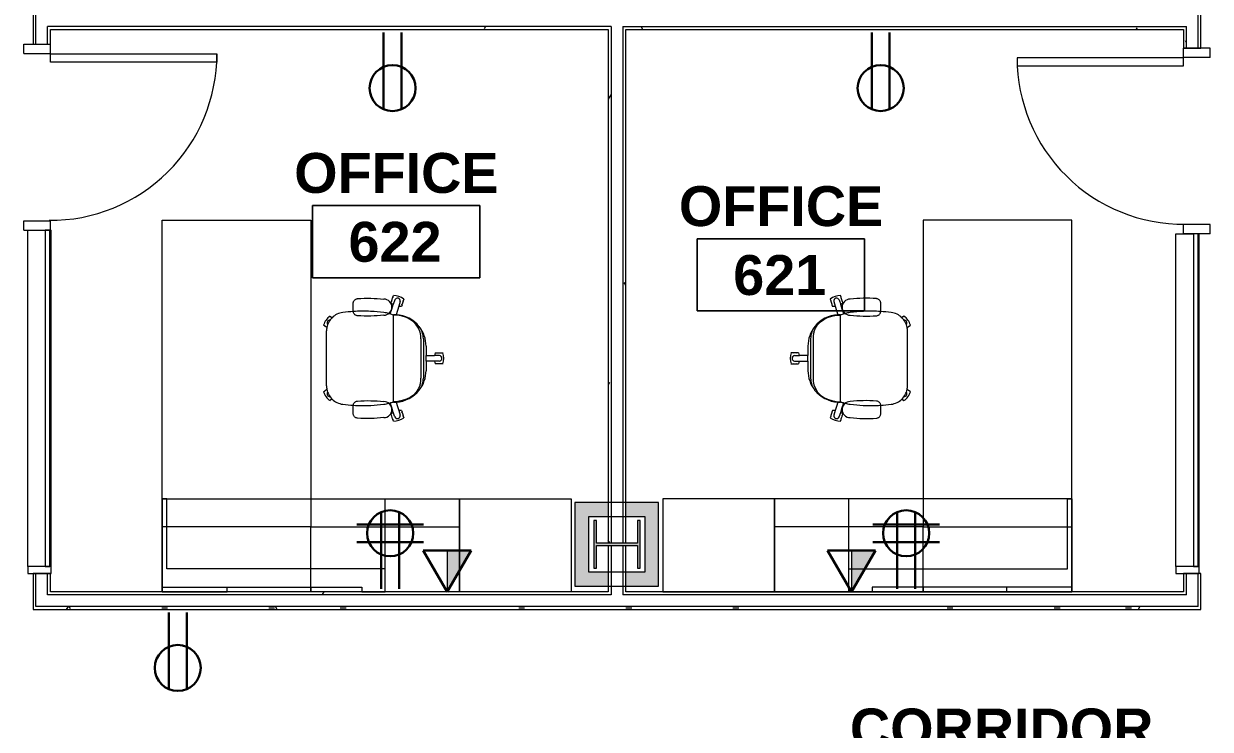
# Model space of a CAD drawing. Header units: inches. Extents: x -1180 to 2011, y -268 to 2143.
# Drawn here: x -905.2 to -649.9, y 1210.3 to 1362.2 of the extents above; entities that cross this region are included whole.
import ezdxf

# ---------------------------------------------------------------- set-up
doc = ezdxf.new("R2010")
doc.units = ezdxf.units.IN
doc.header["$MEASUREMENT"] = 0
for name, color, linetype, lineweight in [('A-ANNO-NOTE', 131, 'Continuous', 13), ('A-AREA-IDEN', 2, 'Continuous', 9), ('A-DOOR', 31, 'Continuous', 13), ('A-DOOR-FRAM', 31, 'Continuous', 20), ('A-GLAZ-CURT', 52, 'Continuous', 9), ('A-GLAZ-CWMG', 51, 'Continuous', 13), ('A-WALL', 113, 'Continuous', 13), ('A-WALL-PATT', 111, 'Continuous', 13), ('I-FURN', 30, 'Continuous', 9), ('I-WALL', 2, 'Continuous', 13), ('S-COLS', 52, 'Continuous', 13)]:
    doc.layers.add(name, color=color, linetype=linetype, lineweight=lineweight)
doc.styles.add('Swis721 Lt BT_B', font='', dxfattribs={"height": 8.583975})
doc.styles.get('Swis721 Lt BT_B').set_extended_font_data('Swis721 Lt BT', bold=True)
pattern_1 = [(0, (0, 0), (30.72, 7.68), [1.267, -21.773, 1.267, -21.773, -122.88]), (0, (0, 0), (30.72, 7.68), [-46.08, 1.267, -44.813, 1.267, -21.773, -53.76]), (0, (0, 0), (30.72, 7.68), [-115.2, 1.267, -14.093, 1.267, -37.133]), (120, (11.52, 3.84), (-22.011075, 22.7643), [1.267, -21.773, 1.267, -21.773, -122.88]), (120, (11.52, 3.84), (-22.011075, 22.7643), [-46.08, 1.267, -44.813, 1.267, -21.773, -53.76]), (120, (11.52, 3.84), (-22.011075, 22.7643), [-115.2, 1.267, -14.093, 1.267, -37.133]), (240, (15.36, 19.2), (-8.708925, -30.4443), [1.267, -21.773, 1.267, -21.773, -122.88]), (240, (15.36, 19.2), (-8.708925, -30.4443), [-46.08, 1.267, -44.813, 1.267, -21.773, -53.76]), (240, (15.36, 19.2), (-8.708925, -30.4443), [-115.2, 1.267, -14.093, 1.267, -37.133])]

# ---------------------------------------------------------------- blocks, each defined once
blk = doc.blocks.new('HP-Bearing Pile-Column - HP10X57-5580024-6TH FLOOR POWER _ SIGNAL')
at = {"layer": 'S-COLS', "lineweight": 9}
blk.add_hatch(color=7, dxfattribs=at).paths.add_polyline_path([(-5.1, 5), (-5.1, 4.435), (-0.2825, 4.435), (-0.2825, -4.435), (-5.1, -4.435), (-5.1, -5), (5.1, -5), (5.1, -4.435), (0.2825, -4.435), (0.2825, 4.435), (5.1, 4.435), (5.1, 5), (-4.9623, 5)], flags=0)
at = {"layer": 'S-COLS', "color": 8, "lineweight": 20}
for p, q in [((5.1, 5), (-5.1, 5)), ((-5.1, 5), (-5.1, 4.435)), ((-5.1, 4.435), (-0.2825, 4.435)), ((-0.2825, 4.435), (-0.2825, -4.435)), ((0.2825, -4.435), (0.2825, 4.435)), ((0.2825, 4.435), (5.1, 4.435)), ((5.1, 4.435), (5.1, 5)), ((-0.2825, -4.435), (-5.1, -4.435)), ((-5.1, -4.435), (-5.1, -5)), ((-5.1, -5), (5.1, -5)), ((5.1, -4.435), (0.2825, -4.435)), ((5.1, -5), (5.1, -4.435))]:
    blk.add_line(p, q, dxfattribs=at)
blk = doc.blocks.new('Single Flush - OTJ_SOLIDFLUSH_ALUM-5011040-6TH FLOOR POWER _ SIGNAL')
at = {"layer": 'A-DOOR', "lineweight": 20}
for p, q in [((16.15625, -1.875), (17.90625, -1.875)), ((16.15625, -37.6875), (16.15625, -1.875)), ((17.90625, -1.875), (17.90625, -37.6875)), ((17.90625, -37.6875), (16.15625, -37.6875))]:
    blk.add_line(p, q, dxfattribs=at)
at = {"layer": 'A-DOOR', "lineweight": 9}
blk.add_arc((17.90625, -1.875), 35.8125, 179.5, 270, dxfattribs=at)
at = {"layer": 'A-DOOR-FRAM'}
for p, q in [((-20, 3.875), (-20, -1.875)), ((-20, 3.875), (-18, 3.875)), ((-18, 3.875), (-18, -1.875)), ((18.000004, 3.875), (18.000004, -1.875)), ((18.000004, 3.875), (20.000004, 3.875)), ((20.000004, 3.875), (20.000004, -1.875)), ((-20, -1.875), (-18, -1.875)), ((18.000004, -1.875), (20.000004, -1.875))]:
    blk.add_line(p, q, dxfattribs=at)
blk = doc.blocks.new('Single Flush - OTJ_SOLIDFLUSH_ALUM-5015488-6TH FLOOR POWER _ SIGNAL')
at = {"layer": 'A-DOOR', "lineweight": 20}
for p, q in [((16.15625, 37.6875), (16.15625, 1.875)), ((17.90625, 37.6875), (16.15625, 37.6875)), ((17.90625, 1.875), (17.90625, 37.6875)), ((16.15625, 1.875), (17.90625, 1.875))]:
    blk.add_line(p, q, dxfattribs=at)
at = {"layer": 'A-DOOR', "lineweight": 9}
blk.add_arc((17.90625, 1.875), 35.8125, 90, 180.5, dxfattribs=at)
at = {"layer": 'A-DOOR-FRAM'}
for p, q in [((-20, -3.875), (-20, 1.875)), ((-20, 1.875), (-18, 1.875)), ((-18, -3.875), (-18, 1.875)), ((18.000004, -3.875), (18.000004, 1.875)), ((18.000004, 1.875), (20.000004, 1.875)), ((20.000004, -3.875), (20.000004, 1.875)), ((-20, -3.875), (-18, -3.875)), ((18.000004, -3.875), (20.000004, -3.875))]:
    blk.add_line(p, q, dxfattribs=at)
blk = doc.blocks.new('Table-Teknion-Credenza_Top_for_Freestanding_Storage - CJCT20064-V84-6TH FLOOR POWER _ SIGNAL')
at = {"layer": 'I-FURN'}
for p, q in [((-32, 10), (32, 10)), ((-32, -9), (-32, 10)), ((32, 10), (32, 4)), ((32, 4), (32, -10)), ((-32, -10), (-32, -9)), ((32, -10), (-8, -10))]:
    blk.add_line(p, q, dxfattribs=at)
blk = doc.blocks.new('Storage-Teknion-Wall_Panel_Open_Shelves - CJWO3HF1432-V29-6TH FLOOR POWER _ SIGNAL')
at = {"layer": 'I-FURN'}
for p, q in [((-16, 13), (16, 13)), ((-16, -1), (-16, 13)), ((16, 13), (16, -1)), ((16, -1), (-16, -1))]:
    blk.add_line(p, q, dxfattribs=at)
blk = doc.blocks.new('Storage-Teknion-Wall_Panel_Under_Wall_Mount_Storage_Tackable - CJWUT2HF32-V30-6TH FLOOR POWER _ SIGNAL')
at = {"layer": 'I-FURN'}
for p, q in [((-16, 1), (16, 1)), ((-16, 0), (-16, 1)), ((16, 0), (-16, 0)), ((16, 1), (16, 0))]:
    blk.add_line(p, q, dxfattribs=at)
blk = doc.blocks.new('Support-Teknion-Power_Trunk_with_End_Gable - CJPTG292048-V31-6TH FLOOR POWER _ SIGNAL')
at = {"layer": 'I-FURN'}
for p, q in [((-19, 5), (-24, 5)), ((-24, 5), (-24, 0)), ((-19, 4), (-19, 5)), ((10, 4), (-19, 4)), ((24, 5), (10, 5)), ((10, 5), (10, 4)), ((24, 4), (24, 5)), ((24, -9), (24, 4)), ((-24, 0), (-8, 0)), ((-8, 0), (23, 0)), ((23, 0), (23, -9)), ((23, -9), (23, -15)), ((24, -15), (24, -9)), ((23, -15), (24, -15))]:
    blk.add_line(p, q, dxfattribs=at)
blk = doc.blocks.new('Table-Teknion-Run_Off_Fixed_Journal_Leg - CJRF3266-5502741-6TH FLOOR POWER _ SIGNAL')
at = {"layer": 'I-FURN'}
for p, q in [((-33, 16), (33, 16)), ((-33, -16), (-33, 16)), ((33, 16), (33, -16)), ((33, -16), (-33, -16))]:
    blk.add_line(p, q, dxfattribs=at)
blk = doc.blocks.new('Storage-Teknion-Tower_Pedestal_Coat_and_Open_Shelves - CJTPF692024-5502742-6TH FLOOR POWER _ SIGNAL')
at = {"layer": 'I-FURN'}
for p, q in [((-12, 0), (12, 0)), ((-12, -20), (-12, 0)), ((12, 0), (12, -20)), ((12, -20), (-12, -20))]:
    blk.add_line(p, q, dxfattribs=at)
blk = doc.blocks.new('Chair-Teknion-Projek - No Headrest_  Fixed T-Arms-V61-6TH FLOOR POWER _ SIGNAL')
at = {"layer": 'I-FURN'}
for p, q in [((-8.86, 10.18), (-9.08, 10.49)), ((-7.17, 11.87), (-6.95, 11.57)), ((-6.88, 11.48), (-6.65, 11.17)), ((-5.91, 11.24), (5.91, 11.24)), ((6.65, 11.17), (6.88, 11.48)), ((6.95, 11.57), (7.17, 11.87)), ((9.08, 10.49), (8.86, 10.18)), ((-8.76, 10.04), (-8.79, 10.09)), ((8.79, 10.09), (8.76, 10.04)), ((-11.87, 5.48), (-11.02, 5.48)), ((-11.02, 5.48), (-10.17, 5.48)), ((10.17, 5.48), (11.02, 5.48)), ((11.02, 5.48), (11.87, 5.48)), ((-13.51, -3.15), (-13.15, -3.03)), ((-13.04, -2.99), (-12.4, -2.79)), ((-12.59, -3.46), (-11.62, -3.13)), ((-11.67, -5.03), (-12.31, -5.24)), ((-12.29, -2.75), (-11.93, -2.64)), ((-11.24, -4.3), (-12.21, -4.6)), ((-11.2, -4.88), (-11.56, -5)), ((-9.39, -3.16), (9.39, -3.16)), ((11.56, -5), (11.2, -4.88)), ((12.22, -4.6), (11.24, -4.3)), ((12.59, -3.46), (11.62, -3.13)), ((12.31, -5.24), (11.67, -5.03)), ((11.93, -2.64), (12.29, -2.75)), ((12.4, -2.79), (13.04, -2.99)), ((13.15, -3.03), (13.51, -3.15)), ((-12.42, -5.28), (-12.78, -5.39)), ((12.78, -5.39), (12.42, -5.28)), ((4.23, -9.07), (-4.23, -9.07)), ((4.23, -9.61), (-4.23, -9.61)), ((-0.63, -10.17), (-2.65, -10.17)), ((-0.61, -12.02), (-0.63, -10.17)), ((-0.63, -10.17), (0.64, -10.17)), ((0.64, -10.17), (0.61, -12.02)), ((2.65, -10.17), (0.64, -10.17)), ((-1.18, -12.54), (-1.18, -12.17)), ((-1.18, -13.33), (-1.18, -12.66)), ((-0.6, -13.04), (-0.61, -12.02)), ((0.6, -13.04), (0.61, -12.02)), ((1.18, -12.17), (1.18, -12.54)), ((1.18, -12.66), (1.18, -13.33)), ((-1.18, -13.82), (-1.18, -13.45)), ((1.18, -13.45), (1.18, -13.82))]:
    blk.add_line(p, q, dxfattribs=at)
at = {"layer": 'I-FURN', "flags": 128}
for points in [[(-11.62, -3.13), (-10.6, -2.79), (-9.58, -2.44)], [(9.58, -2.44), (10.6, -2.79), (11.62, -3.13)], [(-9.39, -3.72), (-10.32, -4.01), (-11.24, -4.3)], [(11.24, -4.3), (10.32, -4.01), (9.39, -3.72)]]:
    blk.add_lwpolyline(points, dxfattribs=at)
at = {"layer": 'I-FURN'}
for centre, radius, start, end in [((-6.1, 8.39), 3.64, 107.0766, 144.9234), ((-5.91, 7.24), 4, 100.7159, 135.4062), ((-7.64, 10.51), 0.6, 53.6044, 182.0177), ((-7, 11.54), 0.062, 320.5051, 36), ((-6.93, 11.44), 0.062, 36, 111.4949), ((-5.91, 7.24), 4, 90, 100.7159), ((5.91, 7.24), 4, 79.2841, 90), ((5.91, 7.24), 4, 44.5938, 79.2841), ((6.93, 11.44), 0.062, 68.5051, 144), ((7, 11.54), 0.062, 144, 219.4949), ((6.1, 8.39), 3.64, 35.0766, 72.9234), ((7.64, 10.51), 0.6, 357.9823, 126.3956), ((24.63, 3.33), 34.78, 172.7165, 176.4781), ((-5.91, 7.24), 4, 135.4062, 172.7165), ((-8.81, 10.22), 0.062, 216, 291.4949), ((-8.74, 10.12), 0.062, 140.5051, 216), ((5.91, 7.24), 4, 7.2835, 44.5938), ((8.81, 10.22), 0.062, 248.5051, 324), ((8.74, 10.12), 0.062, 324, 39.4949), ((-24.63, 3.33), 34.78, 3.5219, 7.2835), ((24.63, 3.33), 34.78, 176.4781, 182.5921), ((-24.63, 3.33), 34.78, 357.4079, 3.5219), ((24.25, 3.32), 34.4, 182.6596, 187.3663), ((-24.25, 3.32), 34.4, 352.6337, 357.3404), ((-11.07, -1.13), 1.68, 178.9486, 271.7629), ((-10.97, -1.13), 1.68, 268.2371, 1.0513), ((-1.73, -0.04), 8.21, 187.3674, 194.9992), ((-1.73, -0.04), 8.21, 194.9992, 196.9886), ((-5.24, -1.24), 4.5, 195.45, 205.2697), ((10.97, -1.13), 1.68, 178.9487, 271.7629), ((5.25, -1.25), 4.49, 334.7208, 344.5595), ((1.73, -0.04), 8.21, 343.0114, 345.0008), ((1.73, -0.04), 8.21, 345.0008, 352.6326), ((11.07, -1.13), 1.68, 268.2371, 1.0514), ((-9.87, -3.21), 3.64, 179.0766, 216.9234), ((-13.13, -3.09), 0.062, 32.5051, 108), ((-13.02, -3.05), 0.062, 108, 183.4949), ((-12.36, -4.01), 0.6, 112.6052, 284.2997), ((-12.38, -2.85), 0.062, 32.5051, 108), ((-12.27, -2.81), 0.062, 108, 183.4949), ((-14.86, -4.83), 3.65, 27.6577, 36.875), ((-11.69, -4.98), 0.062, 288, 3.4949), ((-11.58, -4.94), 0.062, 212.5051, 288), ((-14.86, -4.83), 3.65, 359.125, 8.3423), ((-3.3, -3.44), 6.1, 177.3817, 182.6183), ((-2.64, -3.42), 6.76, 182.5778, 231.7498), ((2.64, -3.42), 6.76, 308.2502, 357.4222), ((2.64, -3.42), 6.76, 357.298, 2.149), ((14.86, -4.83), 3.65, 171.6577, 180.875), ((11.58, -4.94), 0.062, 252, 327.4949), ((14.86, -4.83), 3.65, 143.125, 152.3423), ((11.69, -4.98), 0.062, 176.5051, 252), ((12.36, -4.01), 0.6, 256.6052, 67.3948), ((12.27, -2.81), 0.062, 356.5051, 72), ((12.38, -2.85), 0.062, 72, 147.4949), ((9.87, -3.21), 3.64, 323.0766, 0.9234), ((13.02, -3.05), 0.062, 356.5051, 72), ((13.13, -3.09), 0.062, 72, 147.4949), ((-12.44, -5.22), 0.062, 288, 3.4949), ((-12.33, -5.18), 0.062, 212.5051, 288), ((12.33, -5.18), 0.062, 252, 327.4949), ((12.44, -5.22), 0.062, 176.5051, 252), ((-2.65, -3.42), 6.75, 231.7498, 270), ((-4.23, -5.34), 4.26, 232.4396, 249.1668), ((-4.23, -5.34), 4.26, 249.1668, 270), ((-4.46, -4.82), 4.25, 253.6072, 273.1858), ((2.65, -3.42), 6.75, 270, 308.2502), ((4.46, -4.82), 4.25, 266.8142, 286.3928), ((4.23, -5.34), 4.26, 270, 290.8332), ((4.23, -5.34), 4.26, 290.8332, 307.5604), ((0, -15.62), 3.65, 99.6577, 108.875), ((-1.12, -12.54), 0.062, 180, 255.4949), ((-1.12, -12.66), 0.062, 104.5051, 180), ((0, -15.62), 3.65, 71.125, 80.3423), ((1.12, -12.54), 0.062, 284.5051, 0), ((1.12, -12.66), 0.062, 360, 75.4949), ((-1.12, -13.33), 0.062, 180, 255.4949), ((-1.12, -13.45), 0.062, 104.5051, 180), ((0, -10.37), 3.64, 251.0766, 288.9234), ((0, -12.99), 0.6, 184.6052, 355.3948), ((1.12, -13.33), 0.062, 284.5051, 360), ((1.12, -13.45), 0.062, 360, 75.4949)]:
    blk.add_arc(centre, radius, start, end, dxfattribs=at)
for points in [[(-12.86, 4.54), (-12.85, 4.63), (-12.82, 4.79), (-12.71, 5.02), (-12.55, 5.21), (-12.35, 5.36), (-12.12, 5.46), (-11.95, 5.48), (-11.87, 5.48)], [(-10.17, 5.48), (-10.08, 5.48), (-9.92, 5.46), (-9.68, 5.36), (-9.48, 5.21), (-9.32, 5.02), (-9.21, 4.79), (-9.18, 4.63), (-9.18, 4.54)], [(9.18, 4.54), (9.18, 4.63), (9.21, 4.79), (9.32, 5.02), (9.48, 5.21), (9.68, 5.36), (9.92, 5.46), (10.08, 5.48), (10.17, 5.48)], [(11.87, 5.48), (11.95, 5.48), (12.12, 5.46), (12.35, 5.36), (12.55, 5.21), (12.71, 5.02), (12.82, 4.79), (12.85, 4.63), (12.86, 4.54)], [(-12.75, -1.09), (-12.85, -0.16), (-12.97, 1.72), (-12.93, 3.6), (-12.86, 4.54)], [(-9.18, 4.54), (-9.11, 3.6), (-9.06, 1.72), (-9.18, -0.16), (-9.29, -1.09)], [(9.29, -1.09), (9.18, -0.16), (9.06, 1.72), (9.11, 3.6), (9.18, 4.54)], [(12.86, 4.54), (12.93, 3.6), (12.97, 1.72), (12.85, -0.16), (12.75, -1.09)], [(-5.66, -8.9), (-8.07, -8.21), (-9.33, -5.79), (-9.33, -3.16)], [(5.66, -8.9), (8.07, -8.21), (9.33, -5.79), (9.33, -3.16)]]:
    blk.add_open_spline(points, degree=3, dxfattribs=at)
blk = doc.blocks.new('Storage-Teknion-Pedestal_Unfinished_Top_2_High - CJPCSB2016-V33-6TH FLOOR POWER _ SIGNAL')
at = {"layer": 'I-FURN'}
for p, q in [((-8, 0), (8, 0)), ((-8, -6), (-8, 0)), ((8, 0), (8, -6)), ((-8, -20), (-8, -6)), ((8, -6), (8, -20)), ((8, -20), (-8, -20))]:
    blk.add_line(p, q, dxfattribs=at)
blk = doc.blocks.new('Table-Teknion-Credenza_Top_for_Freestanding_Storage - CJCT20064-5487135-6TH FLOOR POWER _ SIGNAL')
at = {"layer": 'I-FURN'}
for p, q in [((32, 10), (-32, 10)), ((-32, 10), (-32, 9)), ((-32, 9), (-32, -10)), ((32, -4), (32, 10)), ((32, -10), (32, -4)), ((-32, -10), (32, -10))]:
    blk.add_line(p, q, dxfattribs=at)
blk = doc.blocks.new('Storage-Teknion-Wall_Panel_Open_Shelves - CJWO3HF1432-5487147-6TH FLOOR POWER _ SIGNAL')
at = {"layer": 'I-FURN'}
for p, q in [((16, 1), (-16, 1)), ((-16, 1), (-16, -13)), ((16, -13), (16, 1)), ((-16, -13), (16, -13))]:
    blk.add_line(p, q, dxfattribs=at)
blk = doc.blocks.new('Storage-Teknion-Wall_Panel_Under_Wall_Mount_Storage_Tackable - CJWUT2HF32-5487149-6TH FLOOR POWER _ SIGNAL')
at = {"layer": 'I-FURN'}
for p, q in [((16, 0), (-16, 0)), ((-16, 0), (-16, -1)), ((-16, -1), (16, -1)), ((16, -1), (16, 0))]:
    blk.add_line(p, q, dxfattribs=at)
blk = doc.blocks.new('Support-Teknion-Power_Trunk_with_End_Gable - CJPTG292048-5487975-6TH FLOOR POWER _ SIGNAL')
at = {"layer": 'I-FURN'}
for p, q in [((23, 15), (24, 15)), ((23, 9), (23, 15)), ((24, 15), (24, 9)), ((23, 0), (23, 9)), ((24, 9), (24, -4)), ((-24, 0), (-8, 0)), ((-24, -5), (-24, 0)), ((-8, 0), (23, 0)), ((-19, -5), (-24, -5)), ((-19, -4), (-19, -5)), ((10, -4), (-19, -4)), ((10, -5), (10, -4)), ((24, -5), (10, -5)), ((24, -4), (24, -5))]:
    blk.add_line(p, q, dxfattribs=at)
blk = doc.blocks.new('Table-Teknion-Run_Off_Fixed_Journal_Leg - CJRF3266-5487157-6TH FLOOR POWER _ SIGNAL')
at = {"layer": 'I-FURN'}
for p, q in [((33, 16), (-33, 16)), ((-33, 16), (-33, -16)), ((33, -16), (33, 16)), ((-33, -16), (33, -16))]:
    blk.add_line(p, q, dxfattribs=at)
blk = doc.blocks.new('Storage-Teknion-Tower_Pedestal_Coat_and_Open_Shelves - CJTPF692024-5487170-6TH FLOOR POWER _ SIGNAL')
at = {"layer": 'I-FURN'}
for p, q in [((12, 20), (-12, 20)), ((-12, 20), (-12, 0)), ((12, 0), (12, 20)), ((-12, 0), (12, 0))]:
    blk.add_line(p, q, dxfattribs=at)
blk = doc.blocks.new('Chair-Teknion-Projek - No Headrest_  Fixed T-Arms-5429065-6TH FLOOR POWER _ SIGNAL')
at = {"layer": 'I-FURN'}
for p, q in [((-1.18, 13.82), (-1.18, 13.45)), ((-1.18, 13.33), (-1.18, 12.66)), ((-0.6, 13.04), (-0.61, 12.02)), ((0.6, 13.04), (0.61, 12.02)), ((1.18, 13.45), (1.18, 13.82)), ((1.18, 12.66), (1.18, 13.33)), ((-1.18, 12.54), (-1.18, 12.17)), ((-0.61, 12.02), (-0.63, 10.17)), ((0.64, 10.17), (0.61, 12.02)), ((1.18, 12.17), (1.18, 12.54)), ((4.23, 9.61), (-4.23, 9.61)), ((4.23, 9.07), (-4.23, 9.07)), ((-0.63, 10.17), (-2.65, 10.17)), ((-0.63, 10.17), (0.64, 10.17)), ((2.65, 10.17), (0.64, 10.17)), ((-12.42, 5.28), (-12.78, 5.39)), ((-11.67, 5.03), (-12.31, 5.24)), ((12.31, 5.24), (11.67, 5.03)), ((12.78, 5.39), (12.42, 5.28)), ((-13.51, 3.15), (-13.15, 3.03)), ((-13.04, 2.99), (-12.4, 2.79)), ((-12.59, 3.46), (-11.62, 3.13)), ((-12.29, 2.75), (-11.93, 2.64)), ((-11.24, 4.3), (-12.21, 4.6)), ((-11.2, 4.88), (-11.56, 5)), ((-9.39, 3.16), (9.39, 3.16)), ((11.56, 5), (11.2, 4.88)), ((12.22, 4.6), (11.24, 4.3)), ((12.59, 3.46), (11.62, 3.13)), ((11.93, 2.64), (12.29, 2.75)), ((12.4, 2.79), (13.04, 2.99)), ((13.15, 3.03), (13.51, 3.15)), ((-11.87, -5.48), (-11.02, -5.48)), ((-11.02, -5.48), (-10.17, -5.48)), ((10.17, -5.48), (11.02, -5.48)), ((11.02, -5.48), (11.87, -5.48)), ((-8.86, -10.18), (-9.08, -10.49)), ((-8.76, -10.04), (-8.79, -10.09)), ((8.79, -10.09), (8.76, -10.04)), ((9.08, -10.49), (8.86, -10.18)), ((-7.17, -11.87), (-6.95, -11.57)), ((-6.88, -11.48), (-6.65, -11.17)), ((-5.91, -11.24), (5.91, -11.24)), ((6.65, -11.17), (6.88, -11.48)), ((6.95, -11.57), (7.17, -11.87))]:
    blk.add_line(p, q, dxfattribs=at)
at = {"layer": 'I-FURN', "flags": 128}
for points in [[(-11.62, 3.13), (-10.6, 2.79), (-9.58, 2.44)], [(-9.39, 3.72), (-10.32, 4.01), (-11.24, 4.3)], [(11.24, 4.3), (10.32, 4.01), (9.39, 3.72)], [(9.58, 2.44), (10.6, 2.79), (11.62, 3.13)]]:
    blk.add_lwpolyline(points, dxfattribs=at)
at = {"layer": 'I-FURN'}
for centre, radius, start, end in [((0, 10.37), 3.64, 71.0766, 108.9234), ((-1.12, 13.45), 0.062, 180, 255.4949), ((-1.12, 13.33), 0.062, 104.5051, 180), ((0, 12.99), 0.6, 4.6052, 175.3948), ((1.12, 13.45), 0.062, 284.5051, 0), ((1.12, 13.33), 0.062, 0, 75.4949), ((-1.12, 12.66), 0.062, 180, 255.4949), ((-1.12, 12.54), 0.062, 104.5051, 180), ((0, 15.62), 3.65, 251.125, 260.3423), ((0, 15.62), 3.65, 279.6577, 288.875), ((1.12, 12.66), 0.062, 284.5051, 0), ((1.12, 12.54), 0.062, 360, 75.4949), ((-2.64, 3.42), 6.76, 128.2502, 177.4222), ((-2.65, 3.42), 6.75, 90, 128.2502), ((-4.23, 5.34), 4.26, 110.8332, 127.5604), ((-4.23, 5.34), 4.26, 90, 110.8332), ((-4.46, 4.82), 4.25, 86.8142, 106.3928), ((2.65, 3.42), 6.75, 51.7498, 90), ((4.23, 5.34), 4.26, 69.1668, 90), ((4.46, 4.82), 4.25, 73.6072, 93.1858), ((4.23, 5.34), 4.26, 52.4396, 69.1668), ((2.64, 3.42), 6.76, 2.5778, 51.7498), ((-9.87, 3.21), 3.64, 143.0766, 180.9234), ((-12.44, 5.22), 0.062, 356.5051, 72), ((-12.33, 5.18), 0.062, 72, 147.4949), ((12.33, 5.18), 0.062, 32.5051, 108), ((12.44, 5.22), 0.062, 108, 183.4949), ((9.87, 3.21), 3.64, 359.0766, 36.9234), ((-13.13, 3.09), 0.062, 252, 327.4949), ((-13.02, 3.05), 0.062, 176.5051, 252), ((-12.36, 4.01), 0.6, 75.7003, 247.3948), ((-11.07, 1.13), 1.68, 88.2371, 181.0514), ((-12.38, 2.85), 0.062, 252, 327.4949), ((-12.27, 2.81), 0.062, 176.5051, 252), ((-14.86, 4.83), 3.65, 323.125, 332.3423), ((-11.69, 4.98), 0.062, 356.5051, 72), ((-11.58, 4.94), 0.062, 72, 147.4949), ((-14.86, 4.83), 3.65, 351.6577, 0.875), ((-10.97, 1.13), 1.68, 358.9487, 91.7629), ((-5.24, 1.24), 4.5, 154.7303, 164.55), ((-3.3, 3.44), 6.1, 177.3817, 182.6183), ((10.97, 1.13), 1.68, 88.2371, 181.0513), ((5.25, 1.25), 4.49, 15.4405, 25.2792), ((2.64, 3.42), 6.76, 357.851, 2.702), ((11.07, 1.13), 1.68, 358.9486, 91.7629), ((14.86, 4.83), 3.65, 179.125, 188.3423), ((11.58, 4.94), 0.062, 32.5051, 108), ((14.86, 4.83), 3.65, 207.6577, 216.875), ((11.69, 4.98), 0.062, 108, 183.4949), ((12.36, 4.01), 0.6, 292.6052, 103.3948), ((12.27, 2.81), 0.062, 288, 3.4949), ((12.38, 2.85), 0.062, 212.5051, 288), ((13.02, 3.05), 0.062, 288, 3.4949), ((13.13, 3.09), 0.062, 212.5051, 288), ((24.25, -3.32), 34.4, 172.6337, 177.3404), ((-1.73, 0.04), 8.21, 165.0008, 172.6326), ((-1.73, 0.04), 8.21, 163.0114, 165.0008), ((1.73, 0.04), 8.21, 14.9992, 16.9886), ((1.73, 0.04), 8.21, 7.3674, 14.9992), ((-24.25, -3.32), 34.4, 2.6596, 7.3663), ((24.63, -3.33), 34.78, 177.4079, 183.5219), ((-24.63, -3.33), 34.78, 356.4781, 2.5921), ((24.63, -3.33), 34.78, 183.5219, 187.2835), ((-24.63, -3.33), 34.78, 352.7165, 356.4781), ((-5.91, -7.24), 4, 187.2835, 224.5938), ((-8.81, -10.22), 0.062, 68.5051, 144), ((-8.74, -10.12), 0.062, 144, 219.4949), ((-5.91, -7.24), 4, 224.5938, 259.2841), ((5.91, -7.24), 4, 280.7159, 315.4062), ((5.91, -7.24), 4, 315.4062, 352.7165), ((8.74, -10.12), 0.062, 320.5051, 36), ((8.81, -10.22), 0.062, 36, 111.4949), ((-6.1, -8.39), 3.64, 215.0766, 252.9234), ((-7.64, -10.51), 0.6, 177.9823, 306.3956), ((-6.93, -11.44), 0.062, 248.5051, 324), ((-7, -11.54), 0.062, 324, 39.4949), ((-5.91, -7.24), 4, 259.2841, 270), ((5.91, -7.24), 4, 270, 280.7159), ((6.93, -11.44), 0.062, 216, 291.4949), ((7, -11.54), 0.062, 140.5051, 216), ((6.1, -8.39), 3.64, 287.0766, 324.9234), ((7.64, -10.51), 0.6, 233.6044, 2.0177)]:
    blk.add_arc(centre, radius, start, end, dxfattribs=at)
for points in [[(-5.66, 8.9), (-8.07, 8.21), (-9.33, 5.79), (-9.33, 3.16)], [(5.66, 8.9), (8.07, 8.21), (9.33, 5.79), (9.33, 3.16)], [(-12.75, 1.09), (-12.85, 0.16), (-12.97, -1.72), (-12.93, -3.6), (-12.86, -4.54)], [(-9.18, -4.54), (-9.11, -3.6), (-9.06, -1.72), (-9.18, 0.16), (-9.29, 1.09)], [(9.29, 1.09), (9.18, 0.16), (9.06, -1.72), (9.11, -3.6), (9.18, -4.54)], [(12.86, -4.54), (12.93, -3.6), (12.97, -1.72), (12.85, 0.16), (12.75, 1.09)], [(-12.86, -4.54), (-12.85, -4.63), (-12.82, -4.79), (-12.71, -5.02), (-12.55, -5.21), (-12.35, -5.36), (-12.12, -5.46), (-11.95, -5.48), (-11.87, -5.48)], [(-10.17, -5.48), (-10.08, -5.48), (-9.92, -5.46), (-9.68, -5.36), (-9.48, -5.21), (-9.32, -5.02), (-9.21, -4.79), (-9.18, -4.63), (-9.18, -4.54)], [(9.18, -4.54), (9.18, -4.63), (9.21, -4.79), (9.32, -5.02), (9.48, -5.21), (9.68, -5.36), (9.92, -5.46), (10.08, -5.48), (10.17, -5.48)], [(11.87, -5.48), (11.95, -5.48), (12.12, -5.46), (12.35, -5.36), (12.55, -5.21), (12.71, -5.02), (12.82, -4.79), (12.85, -4.63), (12.86, -4.54)]]:
    blk.add_open_spline(points, degree=3, dxfattribs=at)
blk = doc.blocks.new('Storage-Teknion-Pedestal_Unfinished_Top_2_High - CJPCSB2016-5487284-6TH FLOOR POWER _ SIGNAL')
at = {"layer": 'I-FURN'}
for p, q in [((8, 20), (-8, 20)), ((-8, 20), (-8, 6)), ((8, 6), (8, 20)), ((-8, 6), (-8, 0)), ((8, 0), (8, 6)), ((-8, 0), (8, 0))]:
    blk.add_line(p, q, dxfattribs=at)
blk = doc.blocks.new('System Panel - Glazed-5821025-6TH FLOOR POWER _ SIGNAL')
at = {"layer": 'A-GLAZ-CURT', "lineweight": 13}
for p, q in [((36.1875, 1.75), (-36.1875, 1.75)), ((-36.1875, 1.75), (-36.1875, 0.75)), ((-36.1875, 0.75), (36.1875, 0.75)), ((36.1875, 0.75), (36.1875, 1.75))]:
    blk.add_line(p, q, dxfattribs=at)
blk = doc.blocks.new('Rectangular Mullion - 1_5_ x 2_5_ rectangular-5821026-6TH FLOOR POWER _ SIGNAL')
at = {"layer": 'A-GLAZ-CWMG', "lineweight": 20}
for p, q in [((-1.5, 3), (0, 3)), ((-1.5, -2), (-1.5, 3)), ((0, 3), (0, -2)), ((0, -2), (-1.5, -2))]:
    blk.add_line(p, q, dxfattribs=at)
blk = doc.blocks.new('Rectangular Mullion - 1_5_ x 2_5_ rectangular-5821024-6TH FLOOR POWER _ SIGNAL')
at = {"layer": 'A-GLAZ-CWMG', "lineweight": 9}
for p, q in [((-904.3, 1317.79), (-900.55, 1317.79)), ((-904.3, 1245.41), (-904.3, 1317.79)), ((-899.55, 1317.79), (-899.3, 1317.79)), ((-899.3, 1245.41), (-899.3, 1317.79))]:
    blk.add_line(p, q, dxfattribs=at)
blk = doc.blocks.new('System Panel - Glazed-5827930-6TH FLOOR POWER _ SIGNAL')
at = {"layer": 'A-GLAZ-CURT', "lineweight": 13}
for p, q in [((35.77, 1.75), (-35.77, 1.75)), ((-35.77, 1.75), (-35.77, 0.75)), ((-35.77, 0.75), (35.77, 0.75)), ((35.77, 0.75), (35.77, 1.75))]:
    blk.add_line(p, q, dxfattribs=at)
blk = doc.blocks.new('Rectangular Mullion - 1_5_ x 2_5_ rectangular-5827925-6TH FLOOR POWER _ SIGNAL')
at = {"layer": 'A-GLAZ-CWMG', "lineweight": 9}
for p, q in [((-657.3, 1316.95), (-653.55, 1316.95)), ((-657.3, 1245.41), (-657.3, 1316.95)), ((-652.55, 1316.95), (-652.3, 1316.95)), ((-652.3, 1245.41), (-652.3, 1316.95))]:
    blk.add_line(p, q, dxfattribs=at)
blk = doc.blocks.new('Room Tag - Room Name and Number-3379422-6TH FLOOR POWER _ SIGNAL')
at = {"layer": 'A-AREA-IDEN'}
for p, q in [((-0.1881, -0.1636), (-0.1881, -0.0018)), ((-0.1881, -0.0018), (0.1869, -0.0018)), ((0.1869, -0.0018), (-0.1881, -0.0018)), ((-0.1881, -0.0018), (-0.1881, -0.1636)), ((0.1869, -0.0018), (0.1869, -0.1636)), ((0.1869, -0.1636), (0.1869, -0.0018)), ((0.1869, -0.1636), (-0.1881, -0.1636)), ((-0.1881, -0.1636), (0.1869, -0.1636))]:
    blk.add_line(p, q, dxfattribs=at)

msp = doc.modelspace()

# ---------------------------------------------------------------- hatches: boundary and pattern name
at = {"layer": 'A-ANNO-NOTE', "lineweight": 9}
for points in [[(-814.09, 1239.91), (-808.93, 1248.84), (-814.09, 1248.84)], [(-727.09, 1239.91), (-721.93, 1248.84), (-727.09, 1248.84)]]:
    msp.add_hatch(color=256, dxfattribs=at).paths.add_polyline_path(points, flags=0)
at = {"layer": 'A-WALL-PATT', "lineweight": 9}
h = msp.add_hatch(dxfattribs=at)
h.set_pattern_fill('FP_1', color=256, style=0, pattern_type=2)
h.set_pattern_definition(pattern_1)
h.paths.add_polyline_path([(-903.17, 1236.16), (-902.55, 1236.16), (-902.55, 1243.91), (-903.17, 1243.91), (-903.17, 1236.59)], flags=0)
h.paths.add_polyline_path([(-902.55, 1357.79), (-902.55, 1368.7), (-903.17, 1368.7), (-903.17, 1357.79)], flags=0)
h.paths.add_polyline_path([(-903.17, 1480.7), (-902.55, 1480.7), (-902.55, 1492.45), (-903.17, 1492.45), (-903.17, 1483.66)], flags=0)
h.paths.add_polyline_path([(-902.55, 1604.45), (-902.55, 1811.04), (-903.17, 1811.04), (-903.17, 1604.45)], flags=0)
h = msp.add_hatch(dxfattribs=at)
h.set_pattern_fill('FP_1', color=256, style=0, pattern_type=2)
h.set_pattern_definition(pattern_1)
h.paths.add_polyline_path([(-651.92, 1236.16), (-651.92, 1243.91), (-652.55, 1243.91), (-652.55, 1236.16)], flags=0)
h.paths.add_polyline_path([(-651.92, 1356.95), (-651.92, 1368.7), (-652.55, 1368.7), (-652.55, 1356.95)], flags=0)
h.paths.add_polyline_path([(-652.55, 1480.7), (-651.92, 1480.7), (-651.92, 1492.45), (-652.55, 1492.45), (-652.55, 1484.7)], flags=0)
h.paths.add_polyline_path([(-652.55, 1604.45), (-651.92, 1604.45), (-651.92, 1811.66), (-652.55, 1811.66), (-652.55, 1611.58)], flags=0)
h = msp.add_hatch(dxfattribs=at)
h.set_pattern_fill('FP_1', color=256, style=0, pattern_type=2)
h.set_pattern_definition(pattern_1)
h.paths.add_polyline_path([(-899.42, 1239.29), (-899.42, 1243.91), (-900.05, 1243.91), (-900.05, 1239.29)], flags=0)
h.paths.add_polyline_path([(-900.05, 1357.79), (-899.42, 1357.79), (-899.42, 1361.58), (-900.05, 1361.58), (-900.05, 1360.95)], flags=0)
h.paths.add_polyline_path([(-899.42, 1364.08), (-899.42, 1368.7), (-900.05, 1368.7), (-900.05, 1364.08)], flags=0)
h.paths.add_polyline_path([(-899.42, 1480.7), (-899.42, 1485.33), (-900.05, 1485.33), (-900.05, 1480.7)], flags=0)
h.paths.add_polyline_path([(-900.05, 1487.83), (-899.42, 1487.83), (-899.42, 1492.45), (-900.05, 1492.45), (-900.05, 1488.45)], flags=0)
h.paths.add_polyline_path([(-900.05, 1604.45), (-899.42, 1604.45), (-899.42, 1609.08), (-900.05, 1609.08), (-900.05, 1608.45)], flags=0)
h.paths.add_polyline_path([(-900.05, 1611.58), (-899.42, 1611.58), (-899.42, 1807.91), (-900.05, 1807.91), (-900.05, 1650.92)], flags=0)
h = msp.add_hatch(dxfattribs=at)
h.set_pattern_fill('FP_1', color=256, style=0, pattern_type=2)
h.set_pattern_definition(pattern_1)
h.paths.add_polyline_path([(-655.05, 1239.29), (-655.05, 1243.91), (-655.67, 1243.91), (-655.67, 1239.29)], flags=0)
h.paths.add_polyline_path([(-655.05, 1356.95), (-655.05, 1361.58), (-655.67, 1361.58), (-655.67, 1356.95)], flags=0)
h.paths.add_polyline_path([(-655.05, 1364.08), (-655.05, 1368.7), (-655.67, 1368.7), (-655.67, 1364.08)], flags=0)
h.paths.add_polyline_path([(-655.67, 1480.7), (-655.05, 1480.7), (-655.05, 1485.33), (-655.67, 1485.33), (-655.67, 1484.7)], flags=0)
h.paths.add_polyline_path([(-655.05, 1487.83), (-655.05, 1492.45), (-655.67, 1492.45), (-655.67, 1487.83)], flags=0)
h.paths.add_polyline_path([(-655.05, 1604.45), (-655.05, 1609.08), (-655.67, 1609.08), (-655.67, 1604.45)], flags=0)
h.paths.add_polyline_path([(-655.67, 1611.58), (-655.05, 1611.59), (-655.05, 1808.54), (-655.67, 1808.54), (-655.67, 1612.2)], flags=0)
h = msp.add_hatch(dxfattribs=at)
h.set_pattern_fill('FP_1', color=256, style=0, pattern_type=2)
h.set_pattern_definition(pattern_1)
h.paths.add_polyline_path([(-779.42, 1239.91), (-778.8, 1239.91), (-778.8, 1249.87), (-779.42, 1249.87)], flags=0)
h.paths.add_polyline_path([(-778.85, 1250.44), (-778.8, 1250.44), (-778.8, 1361.58), (-779.42, 1361.58), (-779.42, 1250.44)], flags=0)
h.paths.add_polyline_path([(-778.8, 1364.08), (-778.8, 1485.33), (-779.42, 1485.33), (-779.42, 1364.08)], flags=0)
h.paths.add_polyline_path([(-778.8, 1487.83), (-778.8, 1601.33), (-779.42, 1601.33), (-779.42, 1487.83)], flags=0)
h = msp.add_hatch(dxfattribs=at)
h.set_pattern_fill('FP_1', color=256, style=0, pattern_type=2)
h.set_pattern_definition(pattern_1)
h.paths.add_polyline_path([(-776.3, 1239.91), (-775.67, 1239.91), (-775.67, 1249.87), (-776.3, 1249.87)], flags=0)
h.paths.add_polyline_path([(-775.67, 1250.44), (-775.67, 1361.58), (-776.3, 1361.56), (-776.3, 1250.44), (-776.24, 1250.44)], flags=0)
h.paths.add_polyline_path([(-776.3, 1364.08), (-775.67, 1364.08), (-775.67, 1485.33), (-776.3, 1485.33), (-776.3, 1402.32)], flags=0)
h.paths.add_polyline_path([(-775.67, 1487.83), (-775.67, 1601.33), (-776.3, 1601.33), (-776.3, 1487.83)], flags=0)
h = msp.add_hatch(dxfattribs=at)
h.set_pattern_fill('FP_1', color=256, style=0, pattern_type=2)
h.set_pattern_definition(pattern_1)
h.paths.add_polyline_path([(-779.42, 1360.95), (-779.42, 1361.58), (-899.42, 1361.58), (-899.42, 1360.95), (-786.51, 1360.95)], flags=0)
h = msp.add_hatch(dxfattribs=at)
h.set_pattern_fill('FP_1', color=256, style=0, pattern_type=2)
h.set_pattern_definition(pattern_1)
h.paths.add_polyline_path([(-655.67, 1360.95), (-655.67, 1361.58), (-775.67, 1361.58), (-775.67, 1360.95), (-656.69, 1360.95)], flags=0)
for points in [[(-786.51, 1241.15), (-783.59, 1241.15), (-783.59, 1259.15), (-786.59, 1259.15), (-786.59, 1241.15)], [(-768.59, 1241.15), (-768.59, 1256.15), (-771.59, 1256.15), (-771.59, 1241.15)]]:
    msp.add_hatch(color=7, dxfattribs=at).paths.add_polyline_path(points, flags=0)
h = msp.add_hatch(color=7, dxfattribs=at)
h.paths.add_polyline_path([(-771.59, 1256.15), (-768.59, 1256.15), (-768.59, 1259.15), (-775.67, 1259.15), (-775.67, 1256.15)], flags=0)
h.paths.add_polyline_path([(-779.42, 1256.15), (-779.42, 1259.15), (-783.59, 1259.15), (-783.59, 1256.15)], flags=0)
h = msp.add_hatch(color=7, dxfattribs=at)
h.paths.add_polyline_path([(-779.42, 1241.15), (-779.42, 1244.15), (-783.59, 1244.15), (-783.59, 1241.15), (-780.67, 1241.15)], flags=0)
h.paths.add_polyline_path([(-771.59, 1241.15), (-771.59, 1244.15), (-775.67, 1244.15), (-775.67, 1241.15)], flags=0)
h = msp.add_hatch(dxfattribs=at)
h.set_pattern_fill('FP_1', color=256, style=0, pattern_type=2)
h.set_pattern_definition(pattern_1)
h.paths.add_polyline_path([(-655.67, 1239.29), (-655.67, 1239.91), (-776.3, 1239.91), (-776.3, 1239.29), (-656.69, 1239.29)], flags=0)
h.paths.add_polyline_path([(-899.42, 1239.29), (-778.8, 1239.29), (-778.8, 1239.91), (-899.42, 1239.91)], flags=0)
h = msp.add_hatch(dxfattribs=at)
h.set_pattern_fill('FP_1', color=256, style=0, pattern_type=2)
h.set_pattern_definition(pattern_1)
h.paths.add_polyline_path([(-751.64, 1236.16), (-652.55, 1236.16), (-652.55, 1236.79), (-902.55, 1236.79), (-902.55, 1236.16), (-776.3, 1236.16)], flags=0)

# ---------------------------------------------------------------- linework, layer by layer
at = {"layer": 'A-ANNO-NOTE', "lineweight": 30}
for p, q in [((-827.75, 1360.3), (-827.75, 1343.77)), ((-823.91, 1360.3), (-823.91, 1343.77)), ((-722.75, 1360.3), (-722.75, 1343.77)), ((-718.91, 1360.3), (-718.91, 1343.77)), ((-828.26, 1240.56), (-828.26, 1257.09)), ((-824.43, 1240.56), (-824.43, 1257.09)), ((-717.26, 1240.56), (-717.26, 1257.09)), ((-713.43, 1240.56), (-713.43, 1257.09)), ((-833.52, 1254.44), (-819.17, 1254.44)), ((-722.52, 1254.44), (-708.17, 1254.44)), ((-833.52, 1250.61), (-819.17, 1250.61)), ((-814.09, 1239.91), (-819.24, 1248.84)), ((-819.24, 1248.84), (-808.93, 1248.84)), ((-814.09, 1239.91), (-808.93, 1248.84)), ((-727.09, 1239.91), (-732.24, 1248.84)), ((-732.24, 1248.84), (-721.93, 1248.84)), ((-727.09, 1239.91), (-721.93, 1248.84)), ((-722.52, 1250.61), (-708.17, 1250.61)), ((-873.96, 1235.51), (-873.96, 1218.98)), ((-870.12, 1235.51), (-870.12, 1218.98))]:
    msp.add_line(p, q, dxfattribs=at)
at = {"layer": 'A-ANNO-NOTE', "lineweight": 9}
for p, q in [((-814.09, 1239.91), (-808.93, 1248.84)), ((-808.93, 1248.84), (-814.09, 1248.84)), ((-814.09, 1248.84), (-814.09, 1239.91)), ((-727.09, 1239.91), (-721.93, 1248.84)), ((-721.93, 1248.84), (-727.09, 1248.84)), ((-727.09, 1248.84), (-727.09, 1239.91))]:
    msp.add_line(p, q, dxfattribs=at)
at = {"layer": 'A-ANNO-NOTE', "lineweight": 30}
for centre in [(-825.83, 1348.34), (-720.83, 1348.34), (-826.34, 1252.53), (-715.34, 1252.53), (-872.04, 1223.55)]:
    msp.add_circle(centre, 4.95, dxfattribs=at)
at = {"layer": 'A-WALL'}
for p, q in [((-902.55, 1357.79), (-902.55, 1368.7)), ((-652.55, 1356.95), (-652.55, 1368.7)), ((-778.8, 1361.58), (-900.05, 1361.58)), ((-900.05, 1357.79), (-900.05, 1361.58)), ((-778.8, 1361.58), (-778.8, 1250.44)), ((-776.3, 1361.58), (-776.3, 1250.44)), ((-776.3, 1361.58), (-655.05, 1361.58)), ((-655.05, 1356.95), (-655.05, 1361.58)), ((-778.8, 1249.87), (-778.8, 1239.29)), ((-776.3, 1249.87), (-776.3, 1239.29)), ((-902.55, 1236.79), (-902.55, 1243.91)), ((-900.05, 1239.29), (-900.05, 1243.91)), ((-655.05, 1239.29), (-655.05, 1243.91)), ((-652.55, 1236.79), (-652.55, 1243.91)), ((-778.8, 1239.29), (-900.05, 1239.29)), ((-655.05, 1239.29), (-776.3, 1239.29)), ((-652.55, 1236.79), (-902.55, 1236.79))]:
    msp.add_line(p, q, dxfattribs=at)
at = {"layer": 'I-WALL'}
for p, q in [((-903.17, 1368.7), (-903.17, 1357.79)), ((-651.92, 1356.95), (-651.92, 1368.7)), ((-899.42, 1360.95), (-779.42, 1360.95)), ((-899.42, 1357.79), (-899.42, 1360.95)), ((-779.42, 1360.95), (-779.42, 1250.44)), ((-775.67, 1250.44), (-775.67, 1360.95)), ((-775.67, 1360.95), (-655.67, 1360.95)), ((-655.67, 1360.95), (-655.67, 1356.95)), ((-903.17, 1357.79), (-899.42, 1357.79)), ((-655.67, 1356.95), (-651.92, 1356.95)), ((-779.42, 1249.87), (-779.42, 1239.91)), ((-775.67, 1239.91), (-775.67, 1249.87)), ((-903.17, 1243.91), (-903.17, 1236.16)), ((-899.42, 1243.91), (-903.17, 1243.91)), ((-899.42, 1239.91), (-899.42, 1243.91)), ((-655.67, 1243.91), (-655.67, 1239.91)), ((-651.92, 1243.91), (-655.67, 1243.91)), ((-651.92, 1236.16), (-651.92, 1243.91)), ((-779.42, 1239.91), (-899.42, 1239.91)), ((-655.67, 1239.91), (-775.67, 1239.91)), ((-903.17, 1236.16), (-651.92, 1236.16))]:
    msp.add_line(p, q, dxfattribs=at)
at = {"layer": 'I-WALL', "color": 8, "lineweight": 20}
for p, q in [((-786.59, 1259.15), (-786.59, 1241.15)), ((-768.59, 1259.15), (-786.59, 1259.15)), ((-768.59, 1241.15), (-768.59, 1259.15)), ((-783.59, 1244.15), (-783.59, 1256.15)), ((-783.59, 1256.15), (-771.59, 1256.15)), ((-771.59, 1256.15), (-771.59, 1244.15)), ((-771.59, 1244.15), (-783.59, 1244.15)), ((-786.59, 1241.15), (-768.59, 1241.15))]:
    msp.add_line(p, q, dxfattribs=at)

# ---------------------------------------------------------------- block references
at = {"layer": 'A-AREA-IDEN', "xscale": 95.99999999999994, "yscale": 95.99999999999994, "zscale": 95.99999999999994}
for p in [(-825.02, 1323.24), (-742.26, 1316.09)]:
    msp.add_blockref('Room Tag - Room Name and Number-3379422-6TH FLOOR POWER _ SIGNAL', p, dxfattribs=at)
at = {"layer": 'A-DOOR'}
for name, p, rotation in [('Single Flush - OTJ_SOLIDFLUSH_ALUM-5011040-6TH FLOOR POWER _ SIGNAL', (-901.3, 1337.79), 89.99999999999993), ('Single Flush - OTJ_SOLIDFLUSH_ALUM-5015488-6TH FLOOR POWER _ SIGNAL', (-653.8, 1336.95), 89.99999999999991)]:
    msp.add_blockref(name, p, dxfattribs=dict(at, rotation=rotation))
at = {"layer": 'A-GLAZ-CURT'}
for name, p, rotation in [('System Panel - Glazed-5821025-6TH FLOOR POWER _ SIGNAL', (-901.3, 1281.6), 269.9999999999998), ('System Panel - Glazed-5827930-6TH FLOOR POWER _ SIGNAL', (-654.3, 1281.18), 269.9999999999999)]:
    msp.add_blockref(name, p, dxfattribs=dict(at, rotation=rotation))
at = {"layer": 'A-GLAZ-CWMG', "lineweight": 9}
for name in ['Rectangular Mullion - 1_5_ x 2_5_ rectangular-5821024-6TH FLOOR POWER _ SIGNAL', 'Rectangular Mullion - 1_5_ x 2_5_ rectangular-5827925-6TH FLOOR POWER _ SIGNAL']:
    msp.add_blockref(name, (0, 0), dxfattribs=at)
at = {"layer": 'A-GLAZ-CWMG', "lineweight": 9, "extrusion": (0, 0, -1), "rotation": 270.0000000000001}
for p in [(901.3, 1243.91), (654.3, 1243.91)]:
    msp.add_blockref('Rectangular Mullion - 1_5_ x 2_5_ rectangular-5821026-6TH FLOOR POWER _ SIGNAL', p, dxfattribs=at)
at = {"layer": 'I-FURN'}
for name, p, rotation in [('Table-Teknion-Run_Off_Fixed_Journal_Leg - CJRF3266-5502741-6TH FLOOR POWER _ SIGNAL', (-859.42, 1286.91), 270.0000000000006), ('Table-Teknion-Run_Off_Fixed_Journal_Leg - CJRF3266-5487157-6TH FLOOR POWER _ SIGNAL', (-695.67, 1286.91), 269.9999999999994), ('Chair-Teknion-Projek - No Headrest_  Fixed T-Arms-V61-6TH FLOOR POWER _ SIGNAL', (-828.8, 1290.17), 90.00000000000077), ('Chair-Teknion-Projek - No Headrest_  Fixed T-Arms-5429065-6TH FLOOR POWER _ SIGNAL', (-726.3, 1290.17), 89.99999999999925), ('Support-Teknion-Power_Trunk_with_End_Gable - CJPTG292048-V31-6TH FLOOR POWER _ SIGNAL', (-851.42, 1244.91), 180), ('Storage-Teknion-Tower_Pedestal_Coat_and_Open_Shelves - CJTPF692024-5487170-6TH FLOOR POWER _ SIGNAL', (-755.67, 1259.91), 180), ('Table-Teknion-Credenza_Top_for_Freestanding_Storage - CJCT20064-5487135-6TH FLOOR POWER _ SIGNAL', (-711.67, 1249.91), 180), ('Storage-Teknion-Pedestal_Unfinished_Top_2_High - CJPCSB2016-5487284-6TH FLOOR POWER _ SIGNAL', (-735.67, 1259.91), 180), ('Storage-Teknion-Wall_Panel_Open_Shelves - CJWO3HF1432-5487147-6TH FLOOR POWER _ SIGNAL', (-727.67, 1240.91), 180), ('Storage-Teknion-Wall_Panel_Under_Wall_Mount_Storage_Tackable - CJWUT2HF32-5487149-6TH FLOOR POWER _ SIGNAL', (-695.67, 1239.91), 180)]:
    msp.add_blockref(name, p, dxfattribs=dict(at, rotation=rotation))
for name, p in [('Table-Teknion-Credenza_Top_for_Freestanding_Storage - CJCT20064-V84-6TH FLOOR POWER _ SIGNAL', (-843.42, 1249.91)), ('Storage-Teknion-Pedestal_Unfinished_Top_2_High - CJPCSB2016-V33-6TH FLOOR POWER _ SIGNAL', (-819.42, 1259.91)), ('Storage-Teknion-Tower_Pedestal_Coat_and_Open_Shelves - CJTPF692024-5502742-6TH FLOOR POWER _ SIGNAL', (-799.42, 1259.91)), ('Support-Teknion-Power_Trunk_with_End_Gable - CJPTG292048-5487975-6TH FLOOR POWER _ SIGNAL', (-703.67, 1244.91)), ('Storage-Teknion-Wall_Panel_Open_Shelves - CJWO3HF1432-V29-6TH FLOOR POWER _ SIGNAL', (-827.42, 1240.91)), ('Storage-Teknion-Wall_Panel_Under_Wall_Mount_Storage_Tackable - CJWUT2HF32-V30-6TH FLOOR POWER _ SIGNAL', (-859.42, 1239.91))]:
    msp.add_blockref(name, p, dxfattribs=at)
at = {"layer": 'S-COLS', "lineweight": 9, "rotation": 89.99999999999991}
msp.add_blockref('HP-Bearing Pile-Column - HP10X57-5580024-6TH FLOOR POWER _ SIGNAL', (-777.55, 1250.15), dxfattribs=at)

# ---------------------------------------------------------------- texts
at = {"layer": 'A-AREA-IDEN', "char_height": 8.584, "attachment_point": 2, "line_spacing_factor": 0.998538, "style": 'Swis721 Lt BT_B'}
for s, insert, width in [('OFFICE', (-825.01, 1334.37), 49.572), ('OFFICE', (-742.25, 1327.23), 49.572), ('622', (-825.3, 1319.55), 23.004), ('621', (-742.54, 1312.4), 23.004), ('CORRIDOR', (-694.8, 1214.81), 73.224)]:
    msp.add_mtext(s, dxfattribs=dict(at, insert=insert, width=width))

doc.saveas('drawing.dxf')
